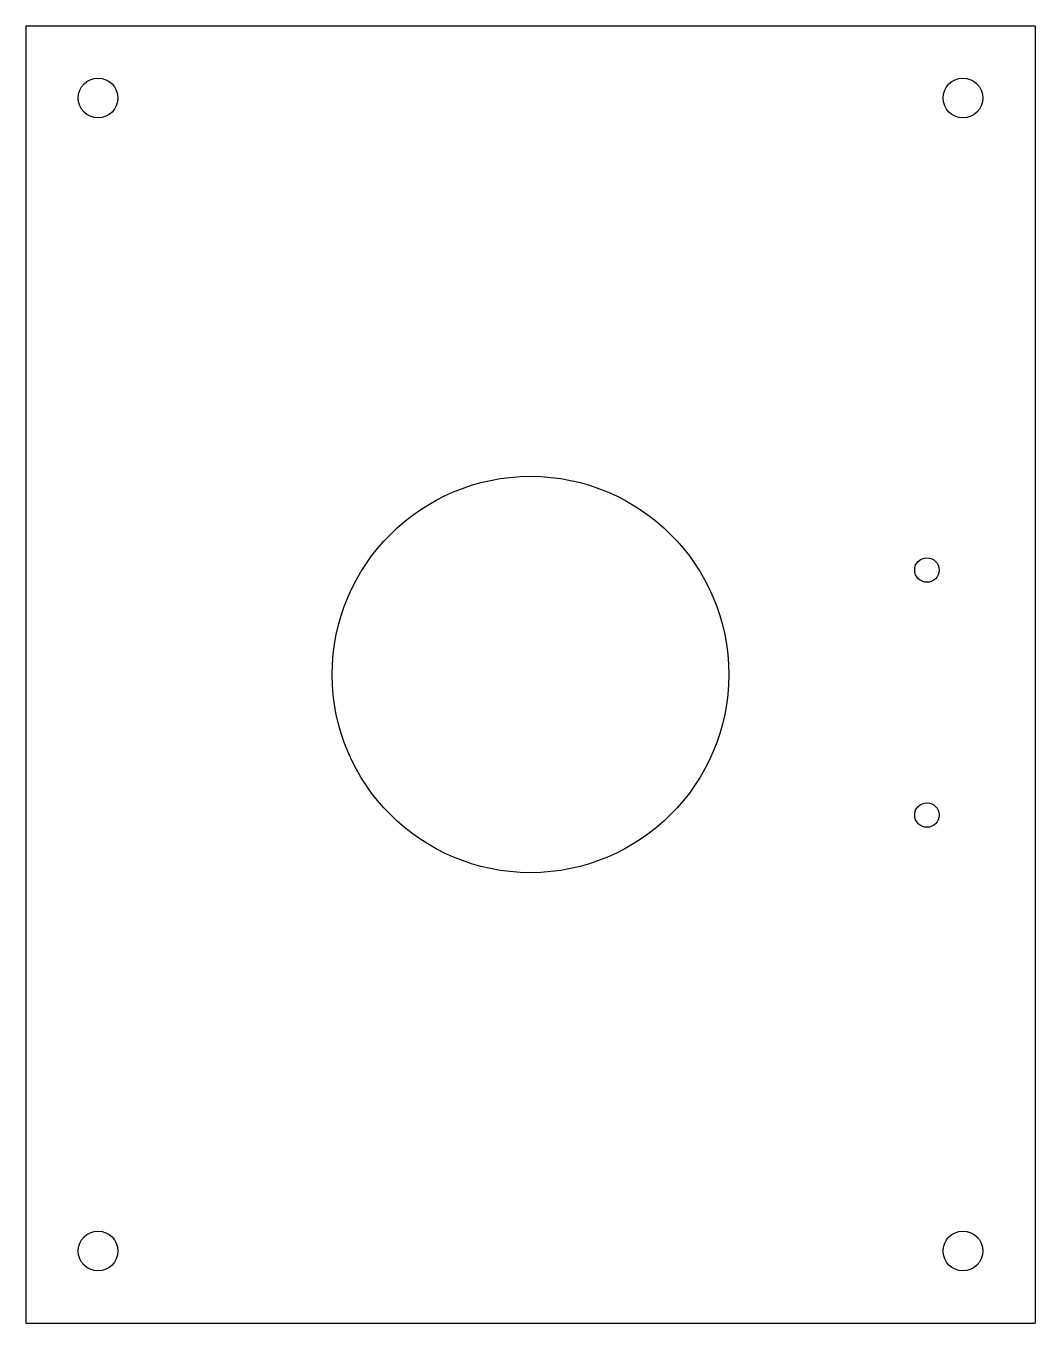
# Model space of a CAD drawing. Header units: millimetres. Extents: x 0 to 140, y 0 to 180.
import ezdxf

# ---------------------------------------------------------------- set-up
doc = ezdxf.new("R2010")
doc.units = ezdxf.units.MM

msp = doc.modelspace()

# ---------------------------------------------------------------- linework, layer by layer
at = {"layer": 'CUT'}
for p, q in [((0, 180), (140, 180)), ((0, 180), (0, 0)), ((140, 180), (140, 0)), ((0, 0), (140, 0))]:
    msp.add_line(p, q, dxfattribs=at)
for centre, radius in [((10, 170), 2.75), ((130, 170), 2.75), ((70, 90), 27.5), ((125, 104.5), 1.7), ((125, 70.5), 1.7), ((10, 10), 2.75), ((130, 10), 2.75)]:
    msp.add_circle(centre, radius, dxfattribs=at)

doc.saveas('drawing.dxf')
